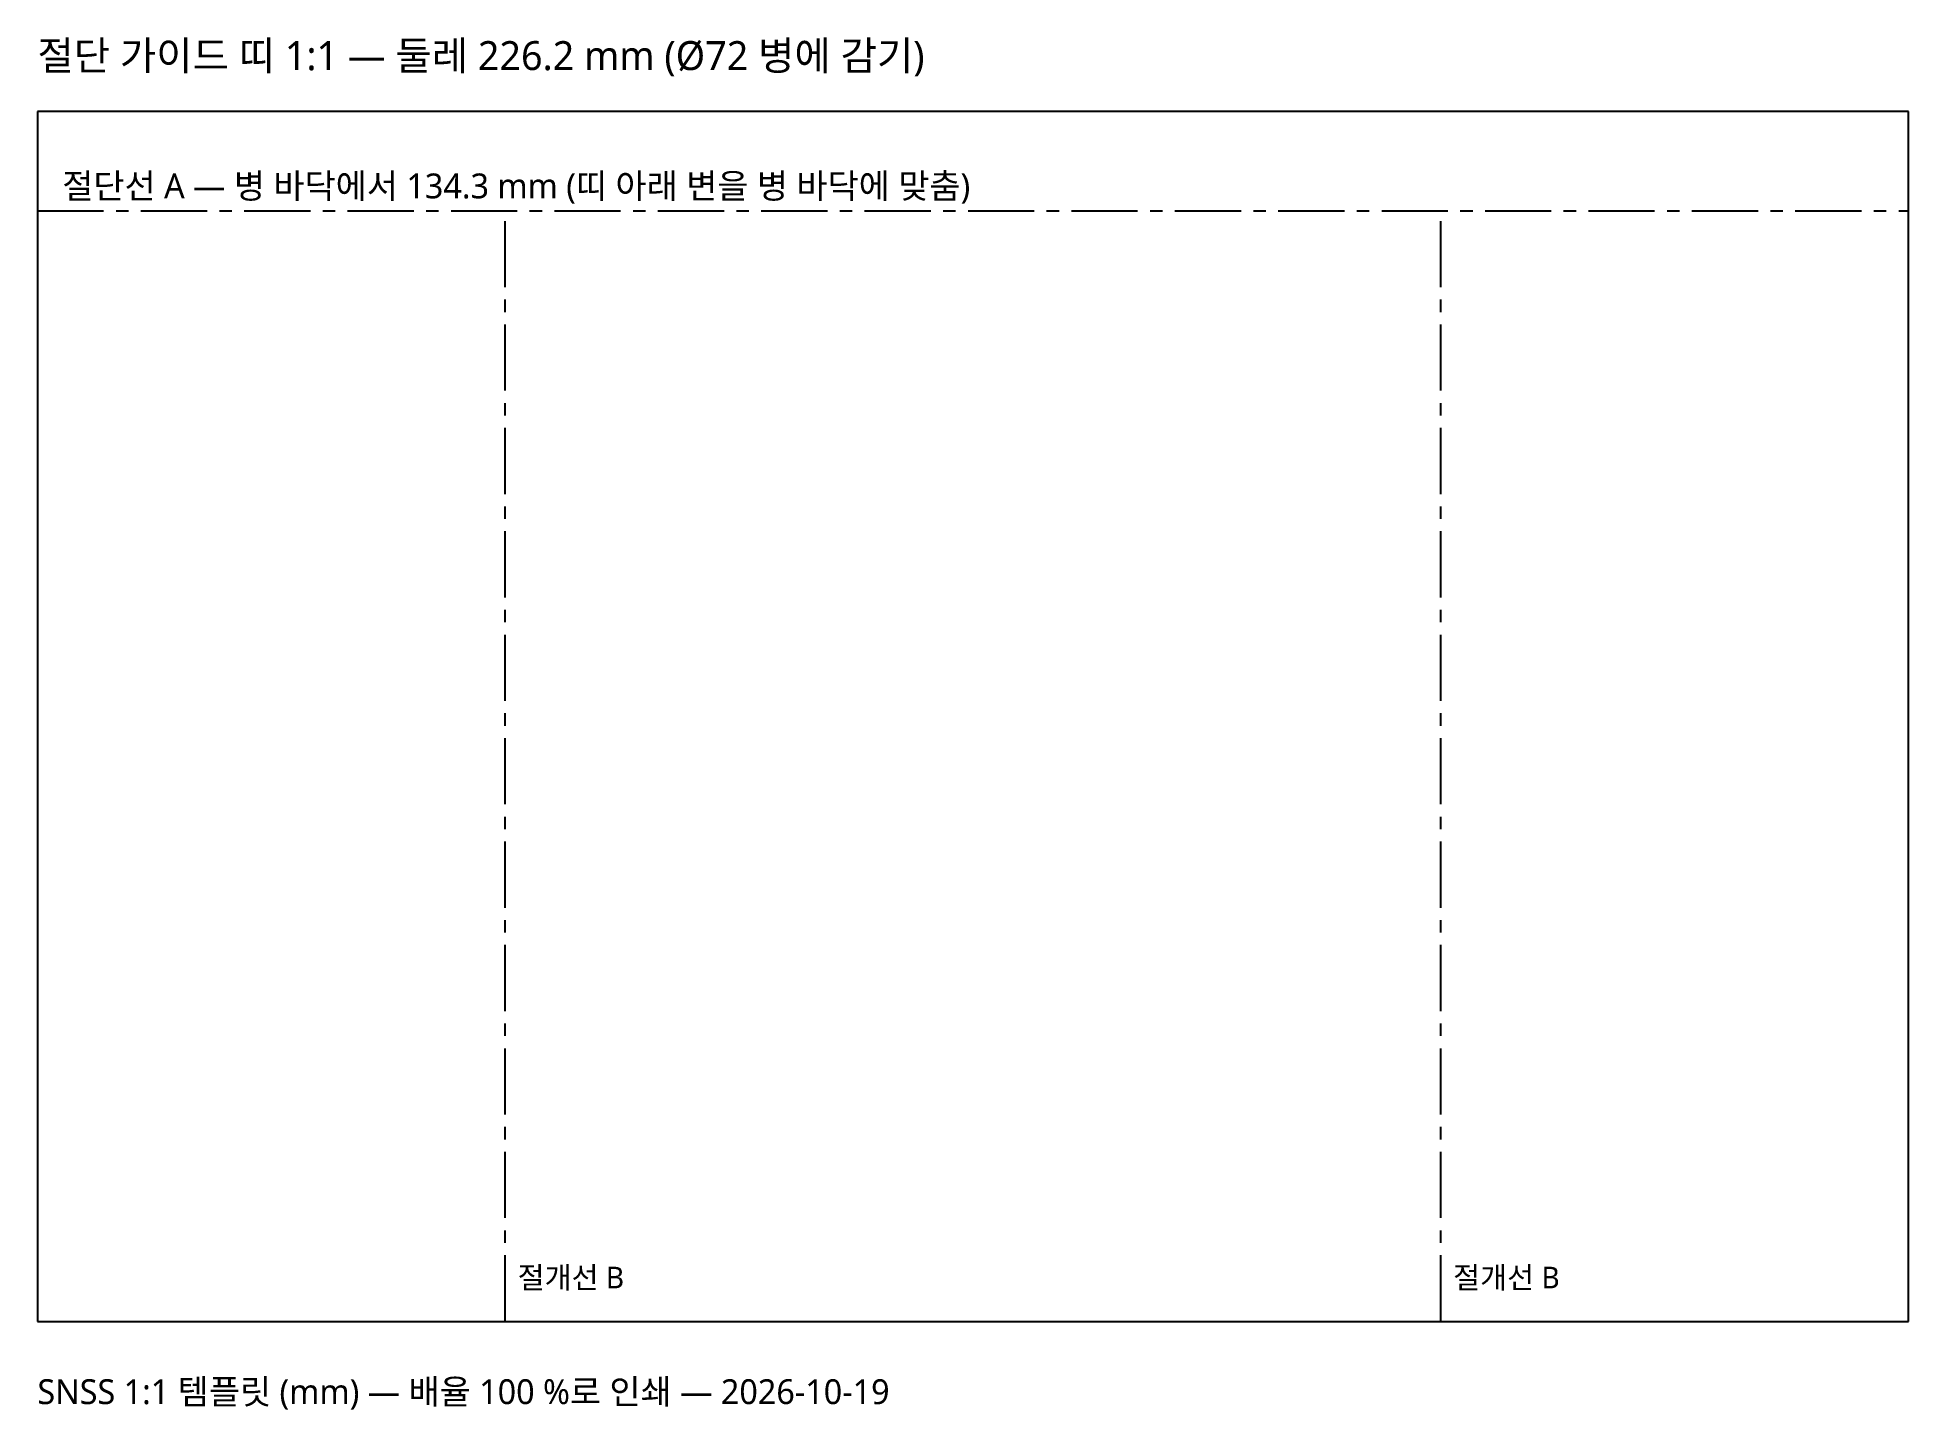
# Model space of a CAD drawing. Header units: millimetres. Extents: x 15 to 241, y 7 to 173.
import ezdxf

# ---------------------------------------------------------------- set-up
doc = ezdxf.new("R2010")
doc.units = ezdxf.units.MM
doc.linetypes.add('CENTER', pattern=[12.5, 8, -1.5, 1.5, -1.5])
for name, color, linetype in [('CENTER', 1, 'CENTER'), ('OUTLINE', 7, 'CONTINUOUS'), ('TEXT', 7, 'CONTINUOUS')]:
    doc.layers.add(name, color=color, linetype=linetype)
doc.styles.get("Standard").update_dxf_attribs({"font": 'malgun.ttf'})

msp = doc.modelspace()

# ---------------------------------------------------------------- linework, layer by layer
at = {"layer": 'CENTER'}
for p, q in [((15, 152.250206), (241.194671, 152.250206)), ((71.548668, 18), (71.548668, 152.250206)), ((184.646003, 18), (184.646003, 152.250206))]:
    msp.add_line(p, q, dxfattribs=at)
at = {"layer": 'OUTLINE'}
for p, q in [((241.194671, 164.250206), (15, 164.250206)), ((15, 164.250206), (15, 18)), ((241.194671, 18), (241.194671, 164.250206)), ((15, 18), (241.194671, 18))]:
    msp.add_line(p, q, dxfattribs=at)

# ---------------------------------------------------------------- texts
at = {"layer": 'TEXT'}
for s, height, p in [('절단 가이드 띠 1:1 — 둘레 226.2 mm (Ø72 병에 감기)', 3.5, (15, 169.250206)), ('절단선 A — 병 바닥에서 134.3 mm (띠 아래 변을 병 바닥에 맞춤)', 3, (18, 153.750206)), ('절개선 B', 2.6, (73.048668, 22)), ('절개선 B', 2.6, (186.146003, 22)), ('SNSS 1:1 템플릿 (mm) — 배율 100 %로 인쇄 — 2026-10-19', 3, (15, 8))]:
    msp.add_text(s, height=height, dxfattribs=at).set_placement(p)

doc.saveas('drawing.dxf')
